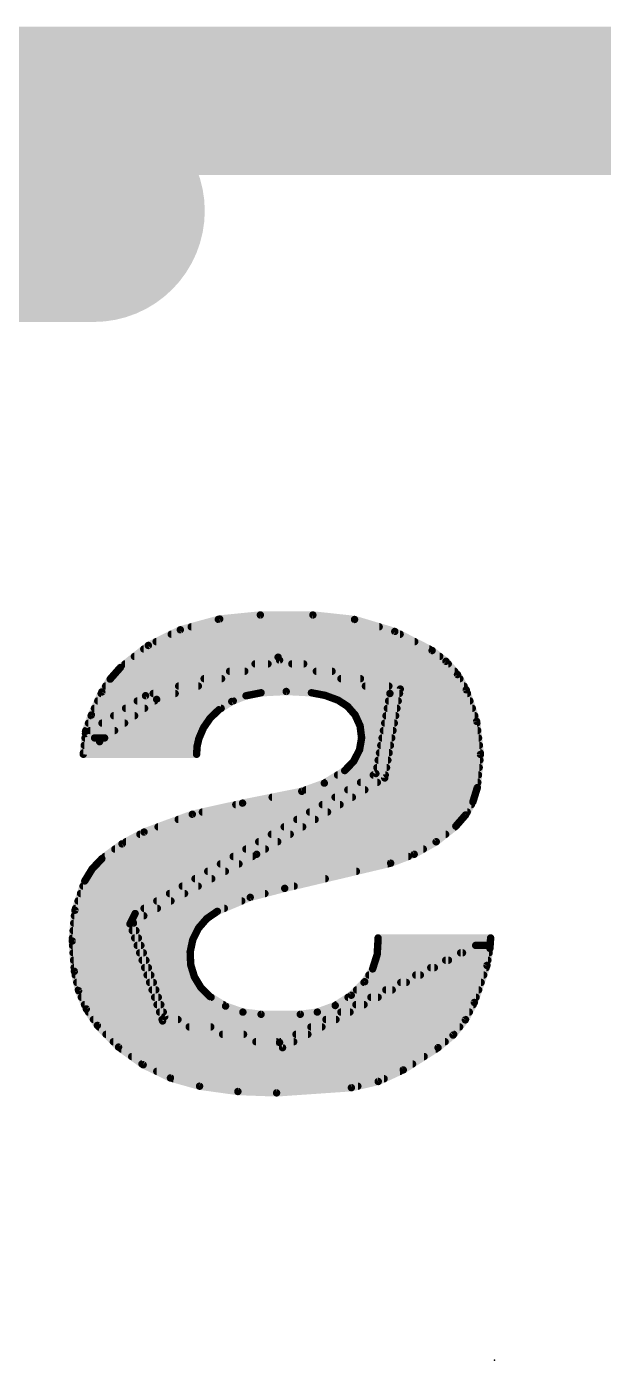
# Model space of a CAD drawing. Extents: x -3.8 to 55.5, y -10.2 to 68.5.
# Drawn here: x 35.607 to 37.585, y 32.258 to 36.83 of the extents above; entities that cross this region are included whole.
import ezdxf

# ---------------------------------------------------------------- set-up
doc = ezdxf.new("R2010")
doc.units = 0
for name, color, linetype in [('1', 12, 'CONTINUOUS'), ('21', 41, 'CONTINUOUS'), ('22', 40, 'CONTINUOUS'), ('24', 53, 'CONTINUOUS')]:
    doc.layers.add(name, color=color, linetype=linetype)

msp = doc.modelspace()

# ---------------------------------------------------------------- linework, layer by layer
at = {"layer": '1', "const_width": 0.508}
msp.add_lwpolyline([(29.972, 36.576), (43.053, 36.576)], dxfattribs=at)
at = {"layer": '21', "const_width": 0.762}
msp.add_lwpolyline([(32.9558, 36.1987), (35.8369, 36.1987)], dxfattribs=at)
at = {"layer": '21', "const_width": 0.381}
msp.add_lwpolyline([(35.8369, 36.0082, 1), (35.8369, 36.3892)], format="xyb", dxfattribs=at)
at = {"layer": '22', "const_width": 0.0254}
for points in [[(36.134, 34.7624), (36.2691, 34.7993)], [(36.2644, 34.798), (36.7291, 34.798)], [(36.2691, 34.7993), (36.4084, 34.8132)], [(36.4084, 34.8132), (36.5887, 34.8132)], [(36.5887, 34.8132), (36.7317, 34.7977)], [(36.7317, 34.7977), (36.8695, 34.7566)], [(36.0243, 34.7086), (36.134, 34.7624)], [(36.103, 34.7472), (36.888, 34.7472)], [(36.1714, 34.7726), (36.816, 34.7726)], [(36.8695, 34.7566), (36.9976, 34.6913)], [(35.9283, 34.6329), (36.0243, 34.7086)], [(36.0088, 34.6964), (36.9876, 34.6964)], [(36.0512, 34.7218), (36.9378, 34.7218)], [(36.9976, 34.6913), (37.0451, 34.6544)], [(35.9444, 34.6456), (36.4346, 34.6456)], [(35.9766, 34.671), (37.0237, 34.671)], [(36.0147, 34.5364), (36.4693, 34.6685)], [(36.4744, 34.6583), (36.0528, 34.5237)], [(36.3905, 34.6456), (36.5571, 34.6456)], [(36.4693, 34.6685), (36.8884, 34.5592)], [(36.8529, 34.544), (36.4744, 34.6583)], [(36.5165, 34.6456), (37.0528, 34.6456)], [(37.0451, 34.6544), (37.0846, 34.6089)], [(35.8934, 34.5934), (35.9283, 34.6329)], [(35.9171, 34.6202), (36.3551, 34.6202)], [(36.3031, 34.6202), (36.6545, 34.6202)], [(36.6006, 34.6202), (37.0748, 34.6202)], [(37.0846, 34.6089), (37.1145, 34.5567)], [(35.8648, 34.5491), (35.8934, 34.5934)], [(35.8779, 34.5694), (36.1959, 34.5694)], [(35.8947, 34.5948), (36.2755, 34.5948)], [(36.1283, 34.5694), (36.8493, 34.5694)], [(36.2157, 34.5948), (36.7519, 34.5948)], [(36.6847, 34.5948), (37.0927, 34.5948)], [(36.7688, 34.5694), (37.1072, 34.5694)], [(36.8884, 34.5592), (36.8351, 34.2544)], [(37.1145, 34.5567), (37.1503, 34.4484)], [(35.8089, 34.4068), (36.0147, 34.5364)], [(35.8292, 34.4703), (35.8648, 34.5491)], [(35.851, 34.5186), (36.0459, 34.5186)], [(36.0528, 34.5237), (35.8572, 34.3789)], [(35.8625, 34.544), (36.1164, 34.544)], [(35.9864, 34.5186), (36.3156, 34.5186)], [(36.0409, 34.544), (36.3984, 34.544)], [(36.3104, 34.5165), (36.2661, 34.4881)], [(36.3593, 34.5362), (36.3104, 34.5165)], [(36.4109, 34.5465), (36.3593, 34.5362)], [(36.4973, 34.551), (36.4109, 34.5465)], [(36.5836, 34.5465), (36.4973, 34.551)], [(36.6304, 34.5376), (36.5836, 34.5465)], [(36.5968, 34.544), (36.8857, 34.544)], [(36.6751, 34.5211), (36.6304, 34.5376)], [(36.7078, 34.4998), (36.6751, 34.5211)], [(36.6789, 34.5186), (36.8813, 34.5186)], [(36.8046, 34.2697), (36.8529, 34.544)], [(36.8484, 34.5186), (37.1271, 34.5186)], [(36.8529, 34.544), (37.1187, 34.544)], [(35.8089, 34.4145), (35.8292, 34.4703)], [(35.8283, 34.4678), (35.9773, 34.4678)], [(35.8395, 34.4932), (36.0116, 34.4932)], [(35.9058, 34.4678), (36.2449, 34.4678)], [(35.9461, 34.4932), (36.2741, 34.4932)], [(36.2661, 34.4881), (36.2367, 34.4599)], [(36.7335, 34.4703), (36.7078, 34.4998)], [(36.7136, 34.4932), (36.8769, 34.4932)], [(36.7506, 34.4327), (36.7335, 34.4703)], [(36.7346, 34.4678), (36.8724, 34.4678)], [(36.8395, 34.4678), (37.1439, 34.4678)], [(36.844, 34.4932), (37.1355, 34.4932)], [(35.8572, 34.3789), (35.8089, 34.4145)], [(35.8098, 34.417), (35.9087, 34.417)], [(35.8191, 34.4424), (35.943, 34.4424)], [(35.8251, 34.417), (36.2095, 34.417)], [(35.8654, 34.4424), (36.2246, 34.4424)], [(36.2135, 34.4265), (36.1975, 34.3891)], [(36.2367, 34.4599), (36.2135, 34.4265)], [(36.7462, 34.4424), (36.868, 34.4424)], [(36.7558, 34.3917), (36.7506, 34.4327)], [(36.7526, 34.417), (36.8635, 34.417)], [(36.8305, 34.417), (37.1539, 34.417)], [(36.835, 34.4424), (37.151, 34.4424)], [(37.1503, 34.4484), (37.1632, 34.335)], [(35.8013, 34.3357), (35.8089, 34.4068)], [(35.8073, 34.3916), (36.1986, 34.3916)], [(35.84, 34.3916), (35.8744, 34.3916)], [(36.1975, 34.3891), (36.1915, 34.3627)], [(36.7487, 34.351), (36.7558, 34.3917)], [(36.7558, 34.3916), (36.8591, 34.3916)], [(36.8261, 34.3916), (37.1567, 34.3916)], [(36.1899, 34.3357), (35.8013, 34.3357)], [(35.8018, 34.3408), (36.1902, 34.3408)], [(35.8046, 34.3662), (36.1923, 34.3662)], [(36.1915, 34.3627), (36.1899, 34.3357)], [(36.7286, 34.3116), (36.7487, 34.351)], [(36.7435, 34.3408), (36.8502, 34.3408)], [(36.7514, 34.3662), (36.8547, 34.3662)], [(36.8171, 34.3408), (37.1625, 34.3408)], [(36.8216, 34.3662), (37.1596, 34.3662)], [(37.1632, 34.335), (37.1526, 34.2214)], [(36.6279, 34.2367), (36.6979, 34.2798)], [(36.6979, 34.2798), (36.7286, 34.3116)], [(36.7077, 34.29), (36.8413, 34.29)], [(36.7305, 34.3154), (36.8458, 34.3154)], [(36.8082, 34.29), (37.159, 34.29)], [(36.8126, 34.3154), (37.1614, 34.3154)], [(35.9791, 33.7896), (36.8046, 34.2697)], [(36.8351, 34.2544), (36.3957, 33.9928)], [(36.5506, 34.2087), (36.6279, 34.2367)], [(36.632, 34.2392), (36.8096, 34.2392)], [(36.6732, 34.2646), (36.8369, 34.2646)], [(36.7522, 34.2392), (37.1543, 34.2392)], [(36.7958, 34.2646), (37.1566, 34.2646)], [(36.3474, 34.1681), (36.5506, 34.2087)], [(36.449, 34.1884), (36.7242, 34.1884)], [(36.5647, 34.2138), (36.7669, 34.2138)], [(36.6648, 34.1884), (37.1424, 34.1884)], [(36.7085, 34.2138), (37.1502, 34.2138)], [(37.1526, 34.2214), (37.1375, 34.1725)], [(36.1751, 34.13), (36.3474, 34.1681)], [(36.3244, 34.163), (36.6816, 34.163)], [(36.6211, 34.163), (37.1322, 34.163)], [(37.1375, 34.1725), (37.1125, 34.1278)], [(36.0096, 34.069), (36.1751, 34.13)], [(36.1269, 34.1122), (36.5963, 34.1122)], [(36.2096, 34.1376), (36.6389, 34.1376)], [(36.5338, 34.1122), (37.0989, 34.1122)], [(36.5775, 34.1376), (37.118, 34.1376)], [(37.1125, 34.1278), (37.0789, 34.0893)], [(35.9339, 34.0285), (36.0096, 34.069)], [(35.9954, 34.0614), (36.5109, 34.0614)], [(36.0579, 34.0868), (36.5536, 34.0868)], [(36.4464, 34.0614), (37.0438, 34.0614)], [(36.4901, 34.0868), (37.0758, 34.0868)], [(37.0789, 34.0893), (37.0113, 34.0355)], [(35.8648, 33.9776), (35.9339, 34.0285)], [(35.9096, 34.0106), (36.4256, 34.0106)], [(35.948, 34.036), (36.4683, 34.036)], [(36.3591, 34.0106), (36.9674, 34.0106)], [(36.4028, 34.036), (37.0119, 34.036)], [(37.0113, 34.0355), (36.9362, 33.9929)], [(35.8316, 33.9426), (35.8648, 33.9776)], [(35.8479, 33.9598), (36.3351, 33.9598)], [(35.8751, 33.9852), (36.3818, 33.9852)], [(36.3957, 33.9928), (35.9715, 33.7617)], [(36.2717, 33.9598), (36.8449, 33.9598)], [(36.3154, 33.9852), (36.9159, 33.9852)], [(36.8554, 33.9623), (36.4922, 33.876)], [(36.9362, 33.9929), (36.8554, 33.9623)], [(35.8064, 33.9014), (35.8316, 33.9426)], [(35.8266, 33.9344), (36.2885, 33.9344)], [(36.2281, 33.9344), (36.738, 33.9344)], [(35.7726, 33.8011), (35.8064, 33.9014)], [(35.8004, 33.8836), (36.1953, 33.8836)], [(35.811, 33.909), (36.2419, 33.909)], [(36.1407, 33.8836), (36.5242, 33.8836)], [(36.1844, 33.909), (36.6311, 33.909)], [(36.4922, 33.876), (36.3737, 33.8451)], [(35.7833, 33.8328), (36.102, 33.8328)], [(35.7919, 33.8582), (36.1486, 33.8582)], [(36.0534, 33.8328), (36.3448, 33.8328)], [(36.0971, 33.8582), (36.424, 33.8582)], [(36.3737, 33.8451), (36.261, 33.7972)], [(35.7632, 33.6956), (35.7726, 33.8011)], [(35.7709, 33.782), (36.0088, 33.782)], [(35.7748, 33.8074), (36.0554, 33.8074)], [(35.9613, 33.7541), (35.9791, 33.7896)], [(35.9753, 33.782), (36.2388, 33.782)], [(36.0097, 33.8074), (36.285, 33.8074)], [(36.261, 33.7972), (36.225, 33.7725)], [(35.7664, 33.7312), (35.9817, 33.7312)], [(35.7686, 33.7566), (35.9732, 33.7566)], [(36.0731, 33.4213), (35.9613, 33.7541)], [(35.9626, 33.7566), (36.2112, 33.7566)], [(35.969, 33.7312), (36.1922, 33.7312)], [(35.9715, 33.7617), (36.0807, 33.4366)], [(36.1964, 33.7396), (36.1769, 33.7006)], [(36.225, 33.7725), (36.1964, 33.7396)], [(35.7708, 33.5915), (35.7632, 33.6956)], [(35.7641, 33.7058), (35.9903, 33.7058)], [(35.9775, 33.7058), (36.1795, 33.7058)], [(36.1769, 33.7006), (36.1678, 33.658)], [(36.4744, 33.3477), (37.1983, 33.7058)], [(37.1983, 33.7058), (36.4846, 33.3299)], [(36.8092, 33.6491), (36.8122, 33.7007)], [(36.8122, 33.7007), (36.8122, 33.7058)], [(36.8122, 33.7058), (37.1983, 33.7058)], [(37.1983, 33.7058), (37.1958, 33.6702)], [(35.7643, 33.6804), (35.9988, 33.6804)], [(35.7662, 33.655), (36.0073, 33.655)], [(35.9861, 33.6804), (36.1725, 33.6804)], [(35.9946, 33.655), (36.1679, 33.655)], [(36.1678, 33.658), (36.1696, 33.6144)], [(36.7936, 33.5999), (36.8092, 33.6491)], [(36.8095, 33.655), (37.1018, 33.655)], [(36.811, 33.6804), (37.1501, 33.6804)], [(37.0956, 33.655), (37.1931, 33.655)], [(37.147, 33.6804), (37.1965, 33.6804)], [(37.1958, 33.6702), (37.1856, 33.6118)], [(35.768, 33.6296), (36.0159, 33.6296)], [(35.7699, 33.6042), (36.0244, 33.6042)], [(35.7851, 33.5251), (35.7708, 33.5915)], [(36.0031, 33.6296), (36.169, 33.6296)], [(36.0117, 33.6042), (36.1727, 33.6042)], [(36.1696, 33.6144), (36.1822, 33.5728)], [(36.7665, 33.5559), (36.7936, 33.5999)], [(36.795, 33.6042), (37.0054, 33.6042)], [(36.803, 33.6296), (37.0536, 33.6296)], [(36.9929, 33.6042), (37.183, 33.6042)], [(37.0443, 33.6296), (37.1887, 33.6296)], [(37.1856, 33.6118), (37.1424, 33.4848)], [(35.7735, 33.5788), (36.0329, 33.5788)], [(35.779, 33.5534), (36.0415, 33.5534)], [(36.0202, 33.5788), (36.1804, 33.5788)], [(36.0287, 33.5534), (36.1939, 33.5534)], [(36.1822, 33.5728), (36.2047, 33.5356)], [(36.7203, 33.5096), (36.7665, 33.5559)], [(36.764, 33.5534), (36.9089, 33.5534)], [(36.7806, 33.5788), (36.9572, 33.5788)], [(36.8902, 33.5534), (37.1657, 33.5534)], [(36.9416, 33.5788), (37.1744, 33.5788)], [(35.7845, 33.528), (36.05, 33.528)], [(35.8117, 33.4625), (35.7851, 33.5251)], [(35.7946, 33.5026), (36.0585, 33.5026)], [(36.0373, 33.528), (36.2124, 33.528)], [(36.0458, 33.5026), (36.2397, 33.5026)], [(36.2047, 33.5356), (36.2356, 33.5051)], [(36.2356, 33.5051), (36.2892, 33.4724)], [(36.6653, 33.4744), (36.7203, 33.5096)], [(36.7093, 33.5026), (36.8125, 33.5026)], [(36.7386, 33.528), (36.8607, 33.528)], [(36.7875, 33.5026), (37.1485, 33.5026)], [(36.8389, 33.528), (37.1571, 33.528)], [(35.8054, 33.4772), (36.0671, 33.4772)], [(35.8496, 33.4061), (35.8117, 33.4625)], [(36.0543, 33.4772), (36.2814, 33.4772)], [(36.2892, 33.4724), (36.3486, 33.4518)], [(36.6039, 33.4518), (36.6653, 33.4744)], [(36.6696, 33.4772), (36.7643, 33.4772)], [(36.7362, 33.4772), (37.1385, 33.4772)], [(37.1424, 33.4848), (37.1115, 33.4253)], [(35.8189, 33.4518), (36.0756, 33.4518)], [(35.836, 33.4264), (36.1259, 33.4264)], [(36.0629, 33.4518), (36.3487, 33.4518)], [(36.0714, 33.4264), (36.6678, 33.4264)], [(36.4846, 33.3299), (36.0731, 33.4213)], [(36.0807, 33.4366), (36.4744, 33.3477)], [(36.3486, 33.4518), (36.4109, 33.4442)], [(36.4109, 33.4442), (36.5455, 33.4442)], [(36.5455, 33.4442), (36.6039, 33.4518)], [(36.6039, 33.4518), (36.716, 33.4518)], [(36.6335, 33.4264), (37.1121, 33.4264)], [(36.6848, 33.4518), (37.1253, 33.4518)], [(37.1115, 33.4253), (37.0695, 33.3729)], [(35.9222, 33.3318), (35.8496, 33.4061)], [(35.8546, 33.401), (36.2384, 33.401)], [(35.8794, 33.3756), (36.3508, 33.3756)], [(36.1645, 33.401), (36.6196, 33.401)], [(36.2788, 33.3756), (36.5714, 33.3756)], [(36.5308, 33.3756), (37.0716, 33.3756)], [(36.5821, 33.401), (37.092, 33.401)], [(37.0695, 33.3729), (37.018, 33.3299)], [(35.9042, 33.3502), (36.4633, 33.3502)], [(36.0066, 33.2712), (35.9222, 33.3318)], [(35.9319, 33.3248), (37.01, 33.3248)], [(36.3932, 33.3502), (36.5231, 33.3502)], [(36.4795, 33.3502), (37.0423, 33.3502)], [(37.018, 33.3299), (36.8986, 33.2537)], [(35.9673, 33.2994), (36.9702, 33.2994)], [(36.0026, 33.274), (36.9304, 33.274)], [(36.1001, 33.226), (36.0066, 33.2712)], [(36.0534, 33.2486), (36.8876, 33.2486)], [(36.2001, 33.1978), (36.1001, 33.226)], [(36.8986, 33.2537), (36.8129, 33.2139)], [(36.1102, 33.2232), (36.8329, 33.2232)], [(36.3316, 33.1796), (36.2001, 33.1978)], [(36.2001, 33.1978), (36.7429, 33.1978)], [(36.7208, 33.1927), (36.4642, 33.1749)], [(36.8129, 33.2139), (36.7208, 33.1927)], [(36.4642, 33.1749), (36.3316, 33.1796)]]:
    msp.add_lwpolyline(points, dxfattribs=at)
at = {"layer": '22', "const_width": 0.0127}
for points in [[(36.2644, 34.8043, 1), (36.2644, 34.7917)], [(36.2684, 34.8056, 1), (36.2697, 34.793)], [(36.2708, 34.7931, 1), (36.2674, 34.8054)], [(36.4084, 34.8195, 1), (36.4084, 34.8069)], [(36.409, 34.8069, 1), (36.4078, 34.8195)], [(36.5894, 34.8195, 1), (36.588, 34.8069)], [(36.5887, 34.8069, 1), (36.5887, 34.8195)], [(36.7335, 34.8038, 1), (36.7299, 34.7916)], [(36.7291, 34.7917, 1), (36.7291, 34.8043)], [(36.731, 34.7914, 1), (36.7324, 34.804)], [(36.103, 34.7535, 1), (36.103, 34.7409)], [(36.1323, 34.7685, 1), (36.1357, 34.7563)], [(36.1368, 34.7567, 1), (36.1312, 34.7681)], [(36.1714, 34.779, 1), (36.1714, 34.7663)], [(36.816, 34.7663, 1), (36.816, 34.779)], [(36.8724, 34.7623, 1), (36.8666, 34.751)], [(36.8677, 34.7506, 1), (36.8713, 34.7627)], [(36.888, 34.7409, 1), (36.888, 34.7535)], [(36.0088, 34.7028, 1), (36.0088, 34.6901)], [(36.0215, 34.7143, 1), (36.0271, 34.7029)], [(36.0282, 34.7036, 1), (36.0203, 34.7136)], [(36.0512, 34.7281, 1), (36.0512, 34.7155)], [(36.9378, 34.7155, 1), (36.9378, 34.7281)], [(36.9876, 34.6901, 1), (36.9876, 34.7028)], [(37.0015, 34.6963, 1), (36.9937, 34.6863)], [(36.9947, 34.6856, 1), (37.0005, 34.697)], [(35.9444, 34.6519, 1), (35.9444, 34.6393)], [(35.9766, 34.6773, 1), (35.9766, 34.6647)], [(36.3905, 34.6519, 1), (36.3905, 34.6393)], [(36.4346, 34.6393, 1), (36.4346, 34.6519)], [(36.4709, 34.6746, 1), (36.4677, 34.6624)], [(36.4711, 34.6624, 1), (36.4675, 34.6746)], [(36.4762, 34.6644, 1), (36.4726, 34.6522)], [(36.4763, 34.6523, 1), (36.4725, 34.6643)], [(36.5165, 34.6519, 1), (36.5165, 34.6393)], [(36.5571, 34.6393, 1), (36.5571, 34.6519)], [(37.0237, 34.6647, 1), (37.0237, 34.6773)], [(37.0499, 34.6585, 1), (37.0403, 34.6502)], [(37.0412, 34.6494, 1), (37.049, 34.6594)], [(37.0528, 34.6393, 1), (37.0528, 34.6519)], [(35.9171, 34.6266, 1), (35.9171, 34.6139)], [(35.9244, 34.6379, 1), (35.9322, 34.6279)], [(35.9331, 34.6287, 1), (35.9235, 34.6371)], [(36.3031, 34.6266, 1), (36.3031, 34.6139)], [(36.3551, 34.6139, 1), (36.3551, 34.6266)], [(36.6006, 34.6266, 1), (36.6006, 34.6139)], [(36.6545, 34.6139, 1), (36.6545, 34.6266)], [(37.0748, 34.6139, 1), (37.0748, 34.6266)], [(37.0901, 34.6121, 1), (37.0791, 34.6058)], [(37.0798, 34.6048, 1), (37.0894, 34.6131)], [(35.8779, 34.5757, 1), (35.8779, 34.5631)], [(35.8887, 34.5976, 1), (35.8982, 34.5892)], [(35.8988, 34.5899, 1), (35.8881, 34.5968)], [(35.8947, 34.6011, 1), (35.8947, 34.5885)], [(36.1283, 34.5757, 1), (36.1283, 34.5631)], [(36.1959, 34.5631, 1), (36.1959, 34.5757)], [(36.2157, 34.6011, 1), (36.2157, 34.5885)], [(36.2755, 34.5885, 1), (36.2755, 34.6011)], [(36.6847, 34.6011, 1), (36.6847, 34.5885)], [(36.7519, 34.5885, 1), (36.7519, 34.6011)], [(36.7688, 34.5757, 1), (36.7688, 34.5631)], [(36.8493, 34.5631, 1), (36.8493, 34.5757)], [(36.8947, 34.5581, 1), (36.8821, 34.5603)], [(36.8868, 34.5531, 1), (36.89, 34.5653)], [(37.0927, 34.5885, 1), (37.0927, 34.6011)], [(37.1072, 34.5631, 1), (37.1072, 34.5757)], [(37.1205, 34.5587, 1), (37.1085, 34.5547)], [(37.109, 34.5535, 1), (37.12, 34.5599)], [(35.851, 34.5249, 1), (35.851, 34.5123)], [(35.8625, 34.5504, 1), (35.8625, 34.5377)], [(35.8595, 34.5525, 1), (35.8701, 34.5457)], [(35.8706, 34.5465, 1), (35.859, 34.5517)], [(35.9864, 34.5249, 1), (35.9864, 34.5123)], [(36.0129, 34.5425, 1), (36.0165, 34.5303)], [(36.0181, 34.531, 1), (36.0113, 34.5418)], [(36.0409, 34.5504, 1), (36.0409, 34.5377)], [(36.0459, 34.5123, 1), (36.0459, 34.5249)], [(36.0509, 34.5297, 1), (36.0547, 34.5177)], [(36.0566, 34.5186, 1), (36.049, 34.5288)], [(36.1164, 34.5377, 1), (36.1164, 34.5504)], [(36.3081, 34.5224, 1), (36.3128, 34.5106)], [(36.3139, 34.5112, 1), (36.307, 34.5219)], [(36.3156, 34.5123, 1), (36.3156, 34.5249)], [(36.358, 34.5424, 1), (36.3605, 34.53)], [(36.3616, 34.5303, 1), (36.3569, 34.5421)], [(36.3984, 34.5377, 1), (36.3984, 34.5504)], [(36.4106, 34.5528, 1), (36.4112, 34.5402)], [(36.4121, 34.5403, 1), (36.4097, 34.5527)], [(36.4976, 34.5573, 1), (36.4969, 34.5446)], [(36.4976, 34.5446, 1), (36.4969, 34.5573)], [(36.5848, 34.5527, 1), (36.5824, 34.5403)], [(36.5833, 34.5402, 1), (36.5839, 34.5528)], [(36.5968, 34.5504, 1), (36.5968, 34.5377)], [(36.6326, 34.5436, 1), (36.6282, 34.5317)], [(36.6292, 34.5314, 1), (36.6316, 34.5439)], [(36.6786, 34.5264, 1), (36.6716, 34.5158)], [(36.6789, 34.5249, 1), (36.6789, 34.5123)], [(36.6729, 34.5151, 1), (36.6773, 34.5271)], [(36.8484, 34.5249, 1), (36.8484, 34.5123)], [(36.8529, 34.5504, 1), (36.8529, 34.5377)], [(36.8592, 34.5429, 1), (36.8466, 34.5451)], [(36.8511, 34.5379, 1), (36.8547, 34.5501)], [(36.8813, 34.5123, 1), (36.8813, 34.5249)], [(36.8857, 34.5377, 1), (36.8857, 34.5504)], [(37.1187, 34.5377, 1), (37.1187, 34.5504)], [(37.1271, 34.5123, 1), (37.1271, 34.5249)], [(35.8283, 34.4742, 1), (35.8283, 34.4615)], [(35.8234, 34.4729, 1), (35.835, 34.4677)], [(35.8352, 34.4681, 1), (35.8232, 34.4725)], [(35.8395, 34.4995, 1), (35.8395, 34.4869)], [(35.9058, 34.4742, 1), (35.9058, 34.4615)], [(35.9461, 34.4995, 1), (35.9461, 34.4869)], [(35.9773, 34.4615, 1), (35.9773, 34.4742)], [(36.0116, 34.4869, 1), (36.0116, 34.4995)], [(36.2449, 34.4615, 1), (36.2449, 34.4742)], [(36.2627, 34.4934, 1), (36.2695, 34.4828)], [(36.2705, 34.4835, 1), (36.2617, 34.4927)], [(36.2741, 34.4869, 1), (36.2741, 34.4995)], [(36.7126, 34.5039, 1), (36.7031, 34.4956)], [(36.7044, 34.4945, 1), (36.7113, 34.5051)], [(36.7136, 34.4995, 1), (36.7136, 34.4869)], [(36.7393, 34.4729, 1), (36.7277, 34.4677)], [(36.7346, 34.4742, 1), (36.7346, 34.4615)], [(36.7287, 34.4661, 1), (36.7383, 34.4745)], [(36.8395, 34.4742, 1), (36.8395, 34.4615)], [(36.844, 34.4995, 1), (36.844, 34.4869)], [(36.8724, 34.4615, 1), (36.8724, 34.4742)], [(36.8769, 34.4869, 1), (36.8769, 34.4995)], [(37.1355, 34.4869, 1), (37.1355, 34.4995)], [(37.1439, 34.4615, 1), (37.1439, 34.4742)], [(35.8127, 34.4196, 1), (35.8051, 34.4094)], [(35.8098, 34.4233, 1), (35.8098, 34.4107)], [(35.8191, 34.4487, 1), (35.8191, 34.4361)], [(35.8251, 34.4233, 1), (35.8251, 34.4107)], [(35.8654, 34.4487, 1), (35.8654, 34.4361)], [(35.9087, 34.4107, 1), (35.9087, 34.4233)], [(35.943, 34.4361, 1), (35.943, 34.4487)], [(36.2083, 34.4301, 1), (36.2188, 34.4229)], [(36.2194, 34.424, 1), (36.2077, 34.429)], [(36.2095, 34.4107, 1), (36.2095, 34.4233)], [(36.2246, 34.4361, 1), (36.2246, 34.4487)], [(36.2323, 34.4645, 1), (36.2411, 34.4554)], [(36.2419, 34.4563, 1), (36.2315, 34.4636)], [(36.7462, 34.4487, 1), (36.7462, 34.4361)], [(36.7569, 34.4335, 1), (36.7443, 34.4319)], [(36.7448, 34.4301, 1), (36.7564, 34.4353)], [(36.7526, 34.4233, 1), (36.7526, 34.4107)], [(36.8305, 34.4233, 1), (36.8305, 34.4107)], [(36.835, 34.4487, 1), (36.835, 34.4361)], [(36.8635, 34.4107, 1), (36.8635, 34.4233)], [(36.868, 34.4361, 1), (36.868, 34.4487)], [(37.1566, 34.4491, 1), (37.144, 34.4476)], [(37.1443, 34.4464, 1), (37.1563, 34.4504)], [(37.151, 34.4361, 1), (37.151, 34.4487)], [(37.1539, 34.4107, 1), (37.1539, 34.4233)], [(35.8073, 34.398, 1), (35.8073, 34.3853)], [(35.8029, 34.4167, 1), (35.8149, 34.4123)], [(35.8152, 34.4061, 1), (35.8026, 34.4075)], [(35.8055, 34.4122, 1), (35.8123, 34.4014)], [(35.84, 34.398, 1), (35.84, 34.3853)], [(35.8534, 34.384, 1), (35.861, 34.3738)], [(35.8534, 34.3738, 1), (35.861, 34.384)], [(35.8744, 34.3853, 1), (35.8744, 34.398)], [(36.1917, 34.3916, 1), (36.2033, 34.3866)], [(36.2037, 34.3877, 1), (36.1913, 34.3905)], [(36.1986, 34.3853, 1), (36.1986, 34.398)], [(36.7558, 34.398, 1), (36.7558, 34.3853)], [(36.7495, 34.3909, 1), (36.7621, 34.3925)], [(36.7621, 34.3906, 1), (36.7496, 34.3928)], [(36.8261, 34.398, 1), (36.8261, 34.3853)], [(36.8591, 34.3853, 1), (36.8591, 34.398)], [(37.1567, 34.3853, 1), (37.1567, 34.398)], [(35.8013, 34.3421, 1), (35.8013, 34.3294)], [(35.795, 34.3364, 1), (35.8076, 34.335)], [(35.8018, 34.3471, 1), (35.8018, 34.3345)], [(35.8046, 34.3725, 1), (35.8046, 34.3599)], [(36.1836, 34.3361, 1), (36.1962, 34.3353)], [(36.1853, 34.3641, 1), (36.1977, 34.3613)], [(36.1979, 34.3623, 1), (36.1852, 34.3631)], [(36.1899, 34.3294, 1), (36.1899, 34.3421)], [(36.1902, 34.3345, 1), (36.1902, 34.3471)], [(36.1923, 34.3599, 1), (36.1923, 34.3725)], [(36.7435, 34.3471, 1), (36.7435, 34.3345)], [(36.7424, 34.3521, 1), (36.755, 34.3499)], [(36.7544, 34.3481, 1), (36.743, 34.3539)], [(36.7514, 34.3725, 1), (36.7514, 34.3599)], [(36.8171, 34.3471, 1), (36.8171, 34.3345)], [(36.8216, 34.3725, 1), (36.8216, 34.3599)], [(36.8502, 34.3345, 1), (36.8502, 34.3471)], [(36.8547, 34.3599, 1), (36.8547, 34.3725)], [(37.1695, 34.3344, 1), (37.1569, 34.3356)], [(37.1569, 34.3343, 1), (37.1695, 34.3357)], [(37.1596, 34.3599, 1), (37.1596, 34.3725)], [(37.1625, 34.3345, 1), (37.1625, 34.3471)], [(36.6933, 34.2842, 1), (36.7025, 34.2754)], [(36.7012, 34.2744, 1), (36.6946, 34.2852)], [(36.7077, 34.2963, 1), (36.7077, 34.2837)], [(36.7229, 34.3145, 1), (36.7343, 34.3087)], [(36.7332, 34.3072, 1), (36.724, 34.316)], [(36.7305, 34.3218, 1), (36.7305, 34.3091)], [(36.8082, 34.2963, 1), (36.8082, 34.2837)], [(36.8126, 34.3218, 1), (36.8126, 34.3091)], [(36.8413, 34.2837, 1), (36.8413, 34.2963)], [(36.8458, 34.3091, 1), (36.8458, 34.3218)], [(37.159, 34.2837, 1), (37.159, 34.2963)], [(37.1614, 34.3091, 1), (37.1614, 34.3218)], [(36.6246, 34.2421, 1), (36.6312, 34.2313)], [(36.632, 34.2456, 1), (36.632, 34.2329)], [(36.6301, 34.2307, 1), (36.6258, 34.2426)], [(36.6732, 34.2709, 1), (36.6732, 34.2583)], [(36.7522, 34.2456, 1), (36.7522, 34.2329)], [(36.7958, 34.2709, 1), (36.7958, 34.2583)], [(36.7983, 34.2708, 1), (36.8109, 34.2686)], [(36.8078, 34.2642, 1), (36.8014, 34.2752)], [(36.8096, 34.2329, 1), (36.8096, 34.2456)], [(36.8288, 34.2555, 1), (36.8414, 34.2533)], [(36.8383, 34.2489, 1), (36.8319, 34.2599)], [(36.8369, 34.2583, 1), (36.8369, 34.2709)], [(37.1543, 34.2329, 1), (37.1543, 34.2456)], [(37.1566, 34.2583, 1), (37.1566, 34.2709)], [(36.449, 34.1947, 1), (36.449, 34.1821)], [(36.5484, 34.2147, 1), (36.5528, 34.2027)], [(36.5518, 34.2025, 1), (36.5494, 34.2149)], [(36.5647, 34.2201, 1), (36.5647, 34.2075)], [(36.6648, 34.1947, 1), (36.6648, 34.1821)], [(36.7085, 34.2201, 1), (36.7085, 34.2075)], [(36.7242, 34.1821, 1), (36.7242, 34.1947)], [(36.7669, 34.2075, 1), (36.7669, 34.2201)], [(37.1424, 34.1821, 1), (37.1424, 34.1947)], [(37.1463, 34.222, 1), (37.1589, 34.2208)], [(37.1587, 34.2195, 1), (37.1465, 34.2233)], [(37.1502, 34.2075, 1), (37.1502, 34.2201)], [(36.3244, 34.1694, 1), (36.3244, 34.1567)], [(36.3462, 34.1743, 1), (36.3486, 34.1619)], [(36.3488, 34.1619, 1), (36.346, 34.1743)], [(36.6211, 34.1694, 1), (36.6211, 34.1567)], [(36.6816, 34.1567, 1), (36.6816, 34.1694)], [(37.1314, 34.1744, 1), (37.1435, 34.1706)], [(37.143, 34.1694, 1), (37.1319, 34.1756)], [(37.1322, 34.1567, 1), (37.1322, 34.1694)], [(36.1269, 34.1185, 1), (36.1269, 34.1059)], [(36.1738, 34.1362, 1), (36.1765, 34.1238)], [(36.1773, 34.124, 1), (36.173, 34.1359)], [(36.2096, 34.1439, 1), (36.2096, 34.1313)], [(36.5338, 34.1185, 1), (36.5338, 34.1059)], [(36.5775, 34.1439, 1), (36.5775, 34.1313)], [(36.5963, 34.1059, 1), (36.5963, 34.1185)], [(36.6389, 34.1313, 1), (36.6389, 34.1439)], [(37.0989, 34.1059, 1), (37.0989, 34.1185)], [(37.107, 34.1309, 1), (37.1181, 34.1248)], [(37.1173, 34.1237, 1), (37.1078, 34.132)], [(37.118, 34.1313, 1), (37.118, 34.1439)], [(35.9954, 34.0677, 1), (35.9954, 34.0551)], [(36.0074, 34.075, 1), (36.0118, 34.063)], [(36.0126, 34.0634, 1), (36.0066, 34.0746)], [(36.0579, 34.0932, 1), (36.0579, 34.0805)], [(36.4464, 34.0677, 1), (36.4464, 34.0551)], [(36.4901, 34.0932, 1), (36.4901, 34.0805)], [(36.5109, 34.0551, 1), (36.5109, 34.0677)], [(36.5536, 34.0805, 1), (36.5536, 34.0932)], [(37.0438, 34.0551, 1), (37.0438, 34.0677)], [(37.0741, 34.0935, 1), (37.0837, 34.0851)], [(37.0829, 34.0843, 1), (37.0749, 34.0943)], [(37.0758, 34.0805, 1), (37.0758, 34.0932)], [(35.9096, 34.017, 1), (35.9096, 34.0043)], [(35.9309, 34.0341, 1), (35.9369, 34.0229)], [(35.9377, 34.0234, 1), (35.9302, 34.0336)], [(35.948, 34.0423, 1), (35.948, 34.0297)], [(36.3591, 34.017, 1), (36.3591, 34.0043)], [(36.4028, 34.0423, 1), (36.4028, 34.0297)], [(36.4256, 34.0043, 1), (36.4256, 34.017)], [(36.4683, 34.0297, 1), (36.4683, 34.0423)], [(36.9674, 34.0043, 1), (36.9674, 34.017)], [(37.0073, 34.0405, 1), (37.0152, 34.0306)], [(37.0144, 34.03, 1), (37.0082, 34.0411)], [(37.0119, 34.0297, 1), (37.0119, 34.0423)], [(35.8479, 33.9661, 1), (35.8479, 33.9535)], [(35.861, 33.9827, 1), (35.8686, 33.9725)], [(35.8694, 33.9732, 1), (35.8602, 33.982)], [(35.8751, 33.9915, 1), (35.8751, 33.9789)], [(36.2717, 33.9661, 1), (36.2717, 33.9535)], [(36.3154, 33.9915, 1), (36.3154, 33.9789)], [(36.3351, 33.9535, 1), (36.3351, 33.9661)], [(36.3818, 33.9789, 1), (36.3818, 33.9915)], [(36.3925, 33.9983, 1), (36.3989, 33.9873)], [(36.3987, 33.9872, 1), (36.3927, 33.9984)], [(36.8449, 33.9535, 1), (36.8449, 33.9661)], [(36.8532, 33.9682, 1), (36.8576, 33.9564)], [(36.8569, 33.9561, 1), (36.8539, 33.9685)], [(36.9159, 33.9789, 1), (36.9159, 33.9915)], [(36.9331, 33.9984, 1), (36.9393, 33.9873)], [(36.9384, 33.9869, 1), (36.9339, 33.9988)], [(35.8266, 33.9408, 1), (35.8266, 33.9281)], [(35.827, 33.947, 1), (35.8362, 33.9382)], [(35.837, 33.9393, 1), (35.8261, 33.9459)], [(36.2281, 33.9408, 1), (36.2281, 33.9281)], [(36.2885, 33.9281, 1), (36.2885, 33.9408)], [(36.738, 33.9281, 1), (36.738, 33.9408)], [(35.8004, 33.8899, 1), (35.8004, 33.8773)], [(35.801, 33.9047, 1), (35.8118, 33.8981)], [(35.8124, 33.8994, 1), (35.8004, 33.9034)], [(35.811, 33.9153, 1), (35.811, 33.9027)], [(36.1407, 33.8899, 1), (36.1407, 33.8773)], [(36.1844, 33.9153, 1), (36.1844, 33.9027)], [(36.1953, 33.8773, 1), (36.1953, 33.8899)], [(36.2419, 33.9027, 1), (36.2419, 33.9153)], [(36.4907, 33.8822, 1), (36.4937, 33.8698)], [(36.4938, 33.8699, 1), (36.4906, 33.8821)], [(36.5242, 33.8773, 1), (36.5242, 33.8899)], [(36.6311, 33.9027, 1), (36.6311, 33.9153)], [(35.7833, 33.8391, 1), (35.7833, 33.8265)], [(35.7919, 33.8646, 1), (35.7919, 33.8519)], [(36.0534, 33.8391, 1), (36.0534, 33.8265)], [(36.0971, 33.8646, 1), (36.0971, 33.8519)], [(36.102, 33.8265, 1), (36.102, 33.8391)], [(36.1486, 33.8519, 1), (36.1486, 33.8646)], [(36.3448, 33.8265, 1), (36.3448, 33.8391)], [(36.3721, 33.8512, 1), (36.3753, 33.8389)], [(36.3762, 33.8392, 1), (36.3712, 33.8509)], [(36.424, 33.8519, 1), (36.424, 33.8646)], [(35.7709, 33.7884, 1), (35.7709, 33.7757)], [(35.7789, 33.8005, 1), (35.7663, 33.8016)], [(35.7666, 33.8031, 1), (35.7786, 33.799)], [(35.7748, 33.8137, 1), (35.7748, 33.8011)], [(35.9753, 33.7884, 1), (35.9753, 33.7757)], [(35.9759, 33.7951, 1), (35.9823, 33.7841)], [(35.9848, 33.7868, 1), (35.9734, 33.7924)], [(36.0097, 33.8137, 1), (36.0097, 33.8011)], [(36.0088, 33.7757, 1), (36.0088, 33.7884)], [(36.0554, 33.8011, 1), (36.0554, 33.8137)], [(36.2388, 33.7757, 1), (36.2388, 33.7884)], [(36.2585, 33.803, 1), (36.2635, 33.7914)], [(36.2646, 33.792, 1), (36.2574, 33.8024)], [(36.285, 33.8011, 1), (36.285, 33.8137)], [(35.7664, 33.7375, 1), (35.7664, 33.7249)], [(35.7686, 33.7629, 1), (35.7686, 33.7503)], [(35.9673, 33.7561, 1), (35.9553, 33.7521)], [(35.9556, 33.7569, 1), (35.967, 33.7513)], [(35.9626, 33.7629, 1), (35.9626, 33.7503)], [(35.969, 33.7375, 1), (35.969, 33.7249)], [(35.9775, 33.7637, 1), (35.9655, 33.7597)], [(35.9685, 33.7673, 1), (35.9745, 33.7561)], [(35.9732, 33.7503, 1), (35.9732, 33.7629)], [(35.9817, 33.7249, 1), (35.9817, 33.7375)], [(36.1916, 33.7438, 1), (36.2012, 33.7355)], [(36.2021, 33.7368, 1), (36.1907, 33.7425)], [(36.1922, 33.7249, 1), (36.1922, 33.7375)], [(36.2112, 33.7503, 1), (36.2112, 33.7629)], [(36.2214, 33.7778, 1), (36.2286, 33.7673)], [(36.2298, 33.7684, 1), (36.2202, 33.7767)], [(35.7695, 33.6961, 1), (35.7569, 33.6951)], [(35.7569, 33.6962, 1), (35.7695, 33.695)], [(35.7641, 33.7122, 1), (35.7641, 33.6995)], [(35.9775, 33.7122, 1), (35.9775, 33.6995)], [(35.9903, 33.6995, 1), (35.9903, 33.7122)], [(36.1712, 33.7035, 1), (36.1826, 33.6978)], [(36.1831, 33.6993, 1), (36.1707, 33.702)], [(36.1795, 33.6995, 1), (36.1795, 33.7122)], [(36.8122, 33.7122, 1), (36.8122, 33.6995)], [(36.8186, 33.7058, 1), (36.8059, 33.7058)], [(36.8185, 33.7003, 1), (36.8059, 33.7011)], [(36.8059, 33.7007, 1), (36.8186, 33.7007)], [(37.2046, 33.7054, 1), (37.192, 33.7062)], [(37.2013, 33.7002, 1), (37.1953, 33.7114)], [(37.2011, 33.7001, 1), (37.1955, 33.7115)], [(37.1983, 33.6995, 1), (37.1983, 33.7122)], [(35.7643, 33.6867, 1), (35.7643, 33.6741)], [(35.7662, 33.6613, 1), (35.7662, 33.6487)], [(35.9861, 33.6867, 1), (35.9861, 33.6741)], [(35.9946, 33.6613, 1), (35.9946, 33.6487)], [(35.9988, 33.6741, 1), (35.9988, 33.6867)], [(36.0073, 33.6487, 1), (36.0073, 33.6613)], [(36.1741, 33.6582, 1), (36.1614, 33.6577)], [(36.1615, 33.6593, 1), (36.174, 33.6567)], [(36.1679, 33.6487, 1), (36.1679, 33.6613)], [(36.1725, 33.6741, 1), (36.1725, 33.6867)], [(36.8028, 33.6495, 1), (36.8155, 33.6488)], [(36.8152, 33.6472, 1), (36.8031, 33.651)], [(36.8095, 33.6613, 1), (36.8095, 33.6487)], [(36.811, 33.6867, 1), (36.811, 33.6741)], [(37.0956, 33.6613, 1), (37.0956, 33.6487)], [(37.1018, 33.6487, 1), (37.1018, 33.6613)], [(37.147, 33.6867, 1), (37.147, 33.6741)], [(37.1501, 33.6741, 1), (37.1501, 33.6867)], [(37.1895, 33.6706, 1), (37.2021, 33.6698)], [(37.2021, 33.6691, 1), (37.1895, 33.6713)], [(37.1931, 33.6487, 1), (37.1931, 33.6613)], [(37.1965, 33.6741, 1), (37.1965, 33.6867)], [(35.768, 33.636, 1), (35.768, 33.6233)], [(35.7699, 33.6105, 1), (35.7699, 33.5979)], [(36.0031, 33.636, 1), (36.0031, 33.6233)], [(36.0117, 33.6105, 1), (36.0117, 33.5979)], [(36.0159, 33.6233, 1), (36.0159, 33.636)], [(36.0244, 33.5979, 1), (36.0244, 33.6105)], [(36.1757, 33.6162, 1), (36.1635, 33.6126)], [(36.1633, 33.6141, 1), (36.1759, 33.6147)], [(36.169, 33.6233, 1), (36.169, 33.636)], [(36.1727, 33.5979, 1), (36.1727, 33.6105)], [(36.7876, 33.6018, 1), (36.7997, 33.598)], [(36.799, 33.5965, 1), (36.7882, 33.6032)], [(36.795, 33.6105, 1), (36.795, 33.5979)], [(36.803, 33.636, 1), (36.803, 33.6233)], [(36.9929, 33.6105, 1), (36.9929, 33.5979)], [(37.0054, 33.5979, 1), (37.0054, 33.6105)], [(37.0443, 33.636, 1), (37.0443, 33.6233)], [(37.0536, 33.6233, 1), (37.0536, 33.636)], [(37.1793, 33.6129, 1), (37.1919, 33.6107)], [(37.1916, 33.6098, 1), (37.1796, 33.6138)], [(37.183, 33.5979, 1), (37.183, 33.6105)], [(37.1887, 33.6233, 1), (37.1887, 33.636)], [(35.777, 33.5928, 1), (35.7646, 33.5902)], [(35.7645, 33.591, 1), (35.7771, 33.592)], [(35.7735, 33.5851, 1), (35.7735, 33.5725)], [(35.779, 33.5598, 1), (35.779, 33.5471)], [(36.0202, 33.5851, 1), (36.0202, 33.5725)], [(36.0287, 33.5598, 1), (36.0287, 33.5471)], [(36.0329, 33.5725, 1), (36.0329, 33.5851)], [(36.0415, 33.5471, 1), (36.0415, 33.5598)], [(36.1876, 33.5761, 1), (36.1768, 33.5695)], [(36.1761, 33.571, 1), (36.1883, 33.5747)], [(36.1804, 33.5725, 1), (36.1804, 33.5851)], [(36.1939, 33.5471, 1), (36.1939, 33.5598)], [(36.764, 33.5598, 1), (36.764, 33.5471)], [(36.7611, 33.5592, 1), (36.7719, 33.5526)], [(36.771, 33.5514, 1), (36.762, 33.5604)], [(36.7806, 33.5851, 1), (36.7806, 33.5725)], [(36.8902, 33.5598, 1), (36.8902, 33.5471)], [(36.9089, 33.5471, 1), (36.9089, 33.5598)], [(36.9416, 33.5851, 1), (36.9416, 33.5725)], [(36.9572, 33.5725, 1), (36.9572, 33.5851)], [(37.1657, 33.5471, 1), (37.1657, 33.5598)], [(37.1744, 33.5725, 1), (37.1744, 33.5851)], [(35.7845, 33.5343, 1), (35.7845, 33.5217)], [(35.7909, 33.5275, 1), (35.7792, 33.5226)], [(35.7789, 33.5237, 1), (35.7913, 33.5264)], [(35.7946, 33.5089, 1), (35.7946, 33.4963)], [(36.0373, 33.5343, 1), (36.0373, 33.5217)], [(36.0458, 33.5089, 1), (36.0458, 33.4963)], [(36.05, 33.5217, 1), (36.05, 33.5343)], [(36.0585, 33.4963, 1), (36.0585, 33.5089)], [(36.2091, 33.5401, 1), (36.2002, 33.5311)], [(36.1992, 33.5323, 1), (36.2101, 33.5389)], [(36.2124, 33.5217, 1), (36.2124, 33.5343)], [(36.2389, 33.5105, 1), (36.2323, 33.4997)], [(36.2311, 33.5006, 1), (36.2401, 33.5096)], [(36.2397, 33.4963, 1), (36.2397, 33.5089)], [(36.7093, 33.5089, 1), (36.7093, 33.4963)], [(36.7158, 33.5141, 1), (36.7248, 33.5052)], [(36.7237, 33.5043, 1), (36.7169, 33.515)], [(36.7386, 33.5343, 1), (36.7386, 33.5217)], [(36.7875, 33.5089, 1), (36.7875, 33.4963)], [(36.8125, 33.4963, 1), (36.8125, 33.5089)], [(36.8389, 33.5343, 1), (36.8389, 33.5217)], [(36.8607, 33.5217, 1), (36.8607, 33.5343)], [(37.1485, 33.4963, 1), (37.1485, 33.5089)], [(37.1571, 33.5217, 1), (37.1571, 33.5343)], [(35.8054, 33.4836, 1), (35.8054, 33.4709)], [(35.8169, 33.466, 1), (35.8064, 33.459)], [(35.8058, 33.46, 1), (35.8175, 33.465)], [(36.0543, 33.4836, 1), (36.0543, 33.4709)], [(36.0671, 33.4709, 1), (36.0671, 33.4836)], [(36.2814, 33.4709, 1), (36.2814, 33.4836)], [(36.2913, 33.4784, 1), (36.2872, 33.4664)], [(36.2859, 33.467, 1), (36.2925, 33.4779)], [(36.6618, 33.4797, 1), (36.6687, 33.469)], [(36.6674, 33.4684, 1), (36.6631, 33.4803)], [(36.6696, 33.4836, 1), (36.6696, 33.4709)], [(36.7362, 33.4836, 1), (36.7362, 33.4709)], [(36.7643, 33.4709, 1), (36.7643, 33.4836)], [(37.1364, 33.4868, 1), (37.1484, 33.4828)], [(37.148, 33.4819, 1), (37.1368, 33.4877)], [(37.1385, 33.4709, 1), (37.1385, 33.4836)], [(35.8189, 33.4581, 1), (35.8189, 33.4455)], [(35.836, 33.4327, 1), (35.836, 33.4201)], [(36.0629, 33.4581, 1), (36.0629, 33.4455)], [(36.0714, 33.4327, 1), (36.0714, 33.4201)], [(36.0745, 33.4275, 1), (36.0717, 33.4151)], [(36.0671, 33.4193, 1), (36.0791, 33.4233)], [(36.0821, 33.4428, 1), (36.0793, 33.4304)], [(36.0747, 33.4346, 1), (36.0867, 33.4386)], [(36.0756, 33.4455, 1), (36.0756, 33.4581)], [(36.1259, 33.4201, 1), (36.1259, 33.4327)], [(36.3493, 33.4581, 1), (36.3478, 33.4455)], [(36.3465, 33.4458, 1), (36.3506, 33.4578)], [(36.3487, 33.4455, 1), (36.3487, 33.4581)], [(36.4109, 33.4505, 1), (36.4109, 33.4379)], [(36.4101, 33.4379, 1), (36.4117, 33.4505)], [(36.5447, 33.4505, 1), (36.5463, 33.4379)], [(36.5455, 33.4379, 1), (36.5455, 33.4505)], [(36.6017, 33.4578, 1), (36.6061, 33.4458)], [(36.6039, 33.4581, 1), (36.6039, 33.4455)], [(36.6047, 33.4455, 1), (36.6031, 33.4581)], [(36.6335, 33.4327, 1), (36.6335, 33.4201)], [(36.6678, 33.4201, 1), (36.6678, 33.4327)], [(36.6848, 33.4581, 1), (36.6848, 33.4455)], [(36.716, 33.4455, 1), (36.716, 33.4581)], [(37.1058, 33.4282, 1), (37.1171, 33.4223)], [(37.1164, 33.4213, 1), (37.1065, 33.4292)], [(37.1121, 33.4201, 1), (37.1121, 33.4327)], [(37.1253, 33.4455, 1), (37.1253, 33.4581)], [(35.8541, 33.4105, 1), (35.8451, 33.4017)], [(35.8443, 33.4026, 1), (35.8549, 33.4096)], [(35.8546, 33.4074, 1), (35.8546, 33.3947)], [(35.8794, 33.3819, 1), (35.8794, 33.3693)], [(36.1645, 33.4074, 1), (36.1645, 33.3947)], [(36.2384, 33.3947, 1), (36.2384, 33.4074)], [(36.2788, 33.3819, 1), (36.2788, 33.3693)], [(36.3508, 33.3693, 1), (36.3508, 33.3819)], [(36.5308, 33.3819, 1), (36.5308, 33.3693)], [(36.5714, 33.3693, 1), (36.5714, 33.3819)], [(36.5821, 33.4074, 1), (36.5821, 33.3947)], [(36.6196, 33.3947, 1), (36.6196, 33.4074)], [(37.0645, 33.3769, 1), (37.0744, 33.369)], [(37.0735, 33.3681, 1), (37.0654, 33.3778)], [(37.0716, 33.3693, 1), (37.0716, 33.3819)], [(37.092, 33.3947, 1), (37.092, 33.4074)], [(35.9042, 33.3565, 1), (35.9042, 33.3439)], [(35.9259, 33.337, 1), (35.9185, 33.3266)], [(35.9177, 33.3274, 1), (35.9267, 33.3362)], [(35.9319, 33.3312, 1), (35.9319, 33.3185)], [(36.3932, 33.3565, 1), (36.3932, 33.3439)], [(36.4633, 33.3439, 1), (36.4633, 33.3565)], [(36.4716, 33.3534, 1), (36.4772, 33.342)], [(36.473, 33.3415, 1), (36.4758, 33.3539)], [(36.4795, 33.3565, 1), (36.4795, 33.3439)], [(36.4816, 33.3355, 1), (36.4876, 33.3243)], [(36.4832, 33.3237, 1), (36.486, 33.3361)], [(36.5231, 33.3439, 1), (36.5231, 33.3565)], [(37.01, 33.3185, 1), (37.01, 33.3312)], [(37.0139, 33.3348, 1), (37.0221, 33.325)], [(37.0214, 33.3245, 1), (37.0146, 33.3353)], [(37.0423, 33.3439, 1), (37.0423, 33.3565)], [(35.9673, 33.3057, 1), (35.9673, 33.2931)], [(36.0026, 33.2803, 1), (36.0026, 33.2677)], [(36.9304, 33.2677, 1), (36.9304, 33.2803)], [(36.9702, 33.2931, 1), (36.9702, 33.3057)], [(36.0093, 33.2769, 1), (36.0038, 33.2654)], [(36.0029, 33.266, 1), (36.0103, 33.2763)], [(36.0534, 33.255, 1), (36.0534, 33.2423)], [(36.1019, 33.2322, 1), (36.0984, 33.2199)], [(36.8876, 33.2423, 1), (36.8876, 33.255)], [(36.8952, 33.2591, 1), (36.902, 33.2483)], [(36.9013, 33.2479, 1), (36.8959, 33.2595)], [(36.0974, 33.2203, 1), (36.1029, 33.2318)], [(36.1102, 33.2295, 1), (36.1102, 33.2169)], [(36.201, 33.2041, 1), (36.1992, 33.1915)], [(36.2001, 33.2041, 1), (36.2001, 33.1915)], [(36.1984, 33.1917, 1), (36.2018, 33.2039)], [(36.7194, 33.1989, 1), (36.7222, 33.1865)], [(36.7212, 33.1864, 1), (36.7204, 33.199)], [(36.7429, 33.1915, 1), (36.7429, 33.2041)], [(36.8102, 33.2197, 1), (36.8156, 33.2082)], [(36.8143, 33.2077, 1), (36.8115, 33.2201)], [(36.8329, 33.2169, 1), (36.8329, 33.2295)], [(36.3318, 33.1859, 1), (36.3313, 33.1732)], [(36.3307, 33.1733, 1), (36.3324, 33.1859)], [(36.4638, 33.1812, 1), (36.4646, 33.1686)], [(36.464, 33.1686, 1), (36.4644, 33.1812)]]:
    msp.add_lwpolyline(points, format="xyb", dxfattribs=at)
at = {"layer": '24'}
msp.add_point((37.211, 32.258), dxfattribs=at)

doc.saveas('drawing.dxf')
